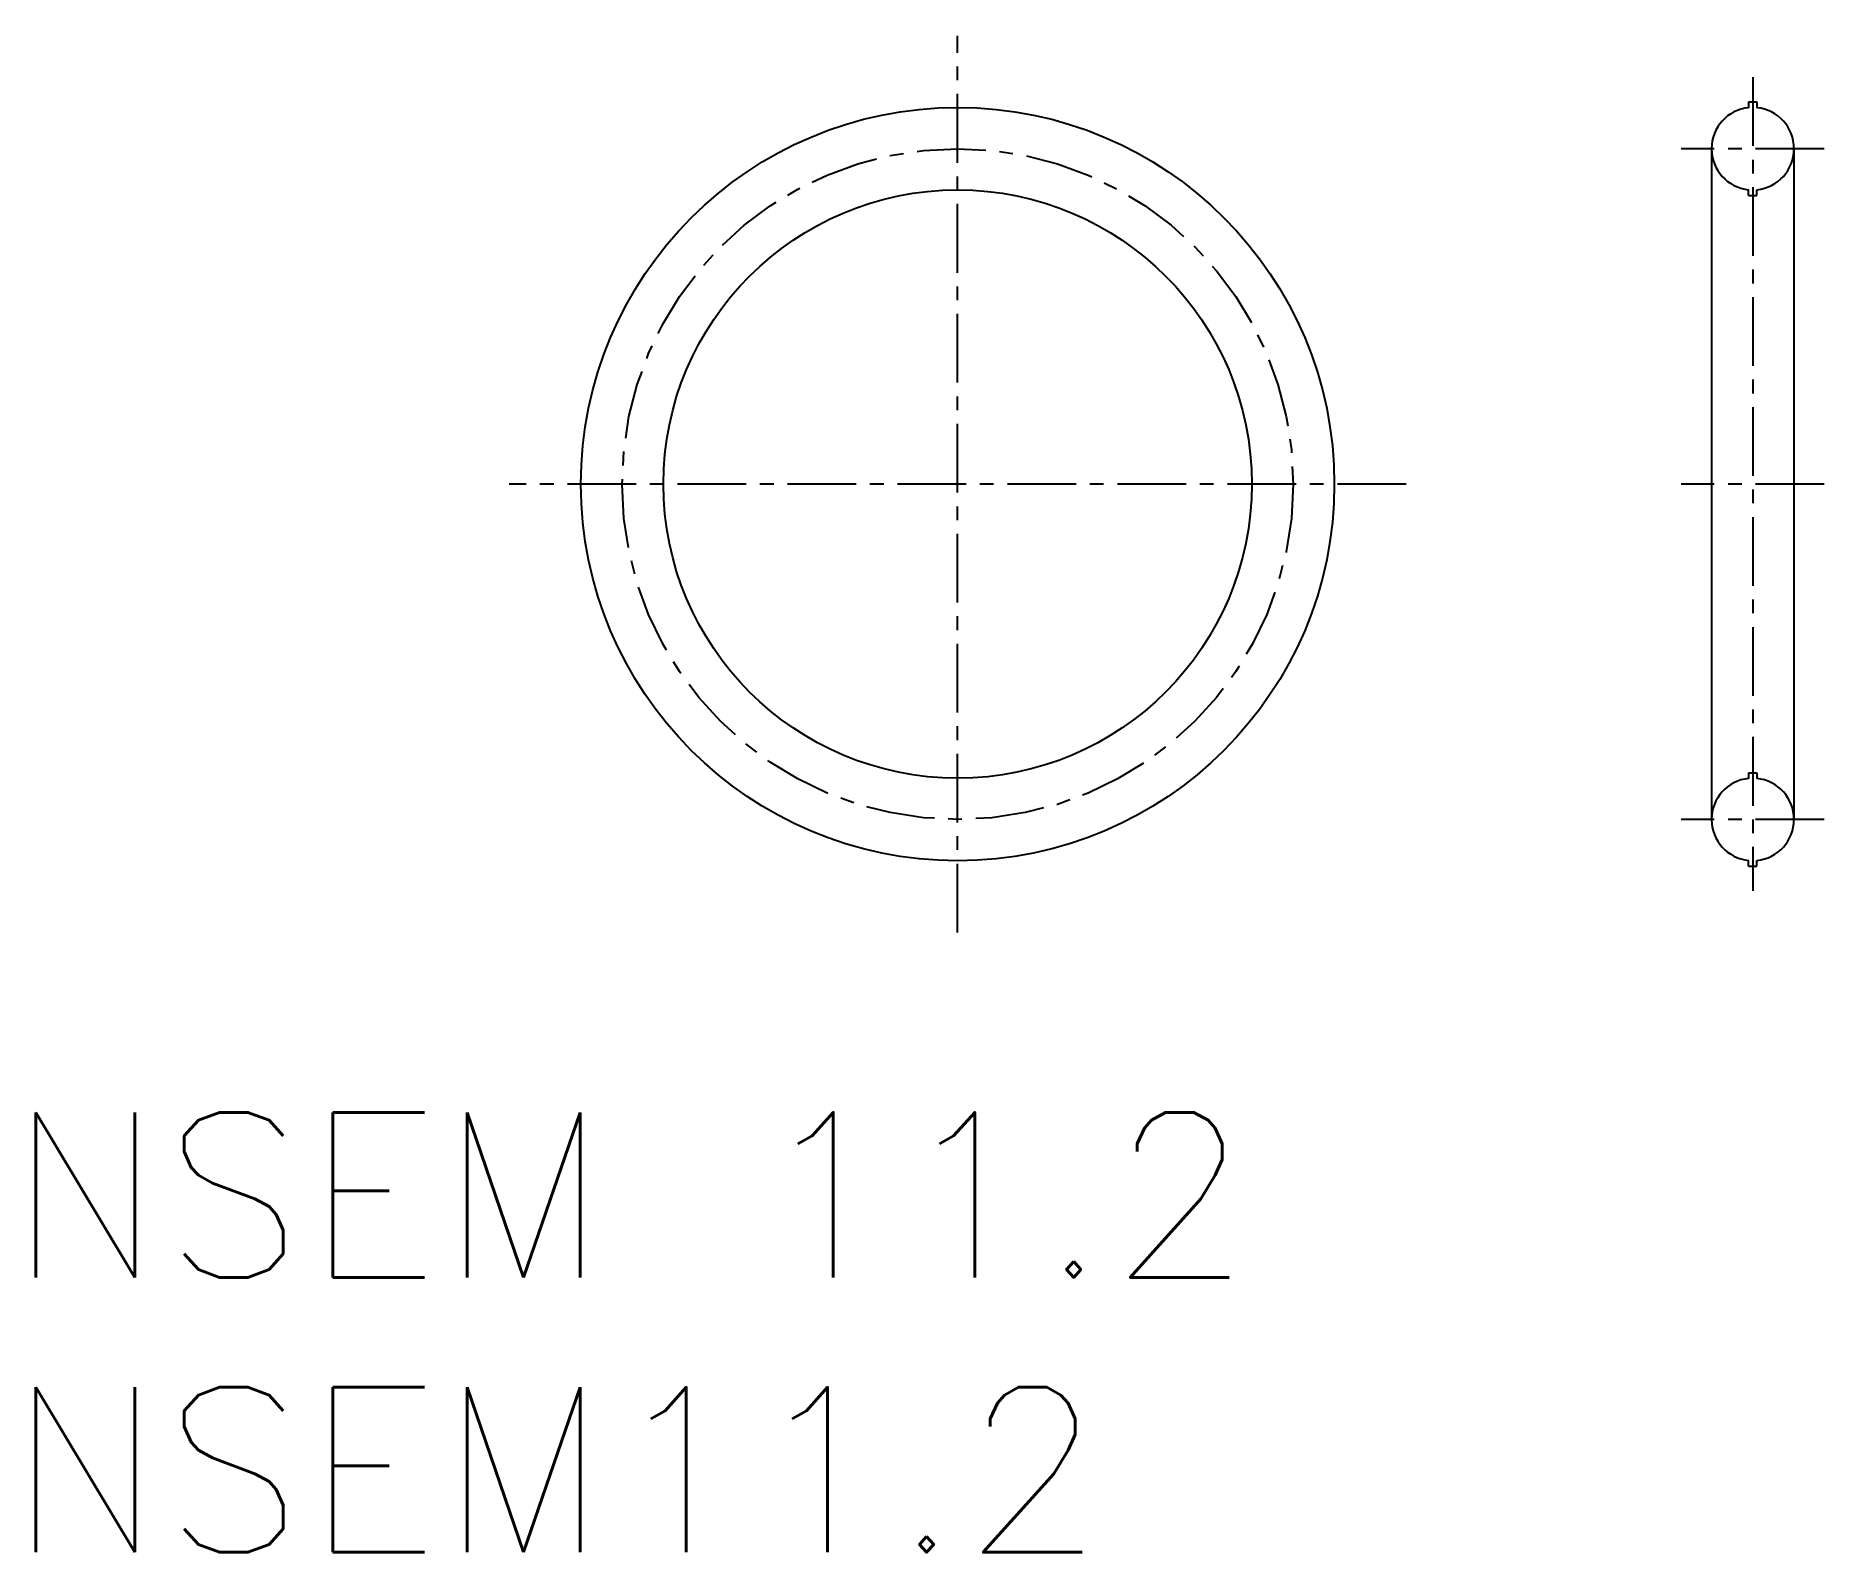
# Model space of a CAD drawing. Extents: x 0.5 to 33, y 0 to 27.6.
import ezdxf

# ---------------------------------------------------------------- set-up
doc = ezdxf.new("R2010")
doc.units = 0
doc.linetypes.add('CENTER', pattern=[2, 1.25, -0.25, 0.25, -0.25])
doc.layers.get('0').update_dxf_attribs({"linetype": 'CONTINUOUS'})
doc.layers.add('CENTER', color=1, linetype='CENTER')
doc.styles.get("Standard").update_dxf_attribs({"font": 'txt.shx'})

# ---------------------------------------------------------------- blocks, each defined once
blk = doc.blocks.new('*U2')
at = {"color": 7, "linetype": 'CONTINUOUS'}
blk.add_text('NSEM11.2', height=3, dxfattribs=at).set_placement((0, 0))
blk = doc.blocks.new('*U3')
at = {"color": 7, "linetype": 'CONTINUOUS'}
blk.add_text('NSEM 11.2', height=3, dxfattribs=at).set_placement((0, 5))

msp = doc.modelspace()

# ---------------------------------------------------------------- linework, layer by layer
at = {"color": 7, "linetype": 'CONTINUOUS'}
for p, q in [((31.662, 26.378), (31.662, 26.274)), ((31.662, 26.378), (31.812, 26.378)), ((31.812, 26.378), (31.812, 26.274)), ((30.987, 25.528), (30.987, 13.328)), ((32.487, 25.528), (32.487, 13.328)), ((31.662, 24.678), (31.662, 24.781)), ((31.812, 24.678), (31.812, 24.781)), ((31.662, 24.678), (31.812, 24.678)), ((31.662, 14.178), (31.662, 14.074)), ((31.662, 14.178), (31.812, 14.178)), ((31.812, 14.178), (31.812, 14.074)), ((31.662, 12.478), (31.662, 12.581)), ((31.662, 12.478), (31.812, 12.478)), ((31.812, 12.478), (31.812, 12.581))]:
    msp.add_line(p, q, dxfattribs=at)
for radius in [6.85, 5.35]:
    msp.add_circle((17.278, 19.428), radius, dxfattribs=at)
for centre, start, end in [((31.737, 25.528), 95.7392, 264.2608), ((31.737, 25.528), 275.7392, 84.2608), ((31.737, 13.328), 95.7392, 264.2608), ((31.737, 13.328), 275.7392, 84.2608)]:
    msp.add_arc(centre, 0.75, start, end, dxfattribs=at)
at = {"layer": 'CENTER', "color": 1, "linetype": 'CENTER'}
for p, q in [((17.278, 11.273), (17.278, 27.582)), ((31.737, 26.828), (31.737, 12.028)), ((33.037, 25.528), (30.437, 25.528)), ((25.433, 19.428), (9.124, 19.428)), ((33.037, 19.428), (30.437, 19.428)), ((33.037, 13.328), (30.437, 13.328))]:
    msp.add_line(p, q, dxfattribs=at)
msp.add_circle((17.278, 19.428), 6.1, dxfattribs=at)

# ---------------------------------------------------------------- block references
at = {"color": 7, "linetype": 'CONTINUOUS'}
for name in ['*U3', '*U2']:
    msp.add_blockref(name, (0, 0), dxfattribs=at)

doc.saveas('drawing.dxf')
